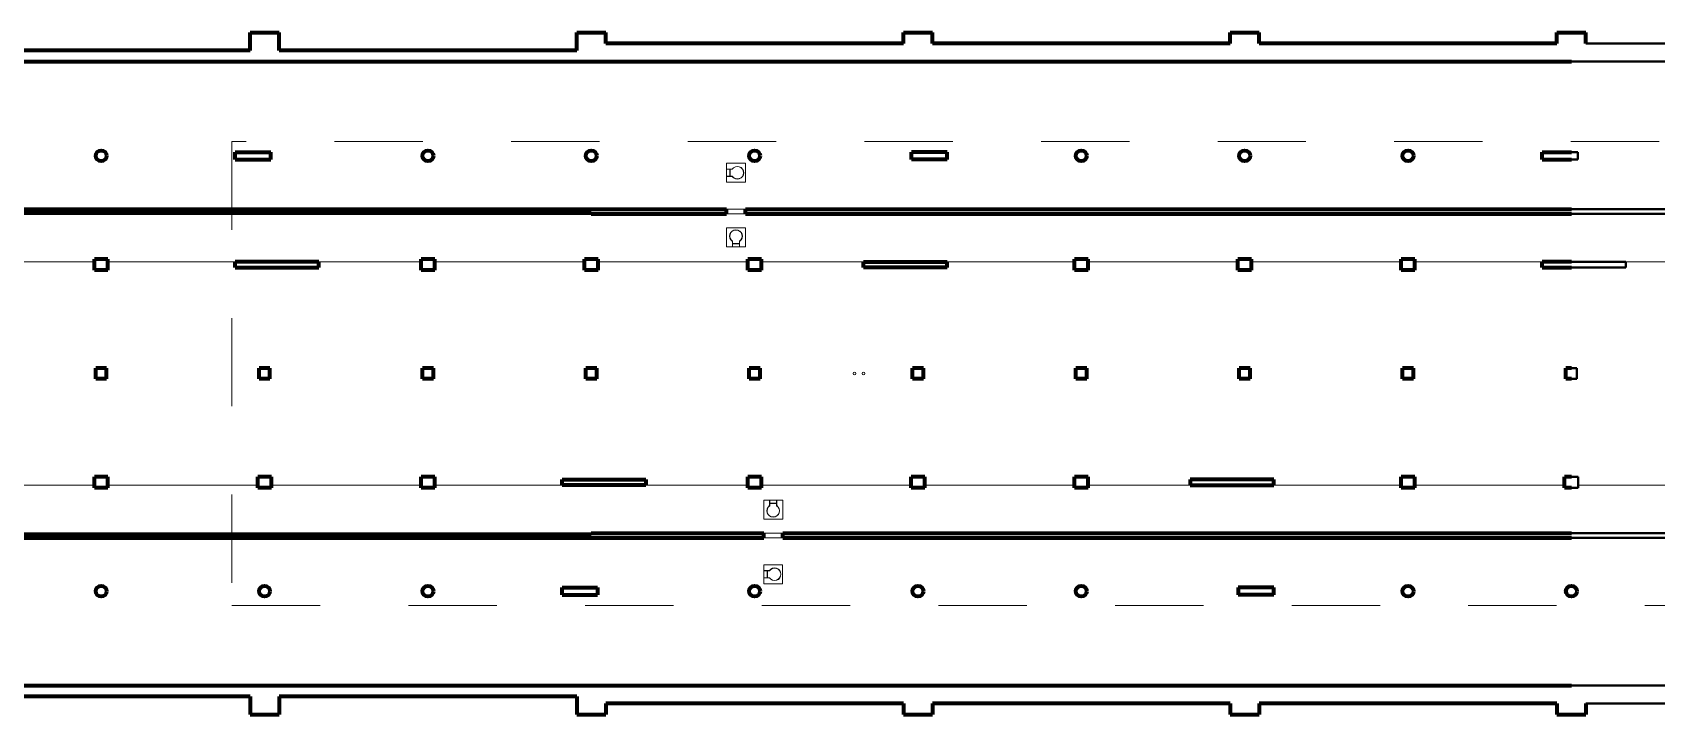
# Model space of a CAD drawing. Header units: metres. Extents: x 1807 to 3745, y 842 to 1968.
# Drawn here: x 3083.2 to 3172.7, y 1403.2 to 1440.8 of the extents above; entities that cross this region are included whole.
import ezdxf

# ---------------------------------------------------------------- set-up
doc = ezdxf.new("R2010")
doc.units = ezdxf.units.M
doc.header["$MEASUREMENT"] = 0
doc.linetypes.add('DGN2', pattern=[9.732586, 4.866293, -4.866293])
doc.layers.add('Level 1', color=7, linetype='Continuous', lineweight=0)

msp = doc.modelspace()

# ---------------------------------------------------------------- linework, layer by layer
at = {"layer": 'Level 1', "color": 7, "linetype": 'Continuous', "lineweight": 70}
for p, q in [((3095.2, 1440.8), (3096.8, 1440.8)), ((3095.2, 1439.8), (3095.2, 1440.8)), ((3096.8, 1439.8), (3096.8, 1440.8)), ((3113.2, 1440.8), (3114.8, 1440.8)), ((3113.2, 1439.8), (3113.2, 1440.8)), ((3114.8, 1440.2), (3114.8, 1440.8)), ((3131.2, 1440.8), (3132.8, 1440.8)), ((3131.2, 1440.2), (3131.2, 1440.8)), ((3132.8, 1440.2), (3132.8, 1440.8)), ((3149.2, 1440.8), (3150.8, 1440.8)), ((3149.2, 1440.2), (3149.2, 1440.8)), ((3150.8, 1440.2), (3150.8, 1440.8)), ((3167.2, 1440.8), (3168.8, 1440.8)), ((3167.2, 1440.2), (3167.2, 1440.8)), ((3168.8, 1440.2), (3168.8, 1440.8)), ((3095.2, 1439.8), (3078.8, 1439.8)), ((3113.2, 1439.8), (3096.8, 1439.8)), ((3131.2, 1440.2), (3114.8, 1440.2)), ((3149.2, 1440.2), (3132.8, 1440.2)), ((3167.2, 1440.2), (3150.8, 1440.2)), ((3060, 1439.2), (3168, 1439.2)), ((3060, 1439.2), (3168, 1439.2)), ((3094.39, 1433.8), (3094.39, 1434.2)), ((3094.39, 1434.2), (3096.35, 1434.2)), ((3094.39, 1433.8), (3096.35, 1433.8)), ((3096.35, 1433.8), (3096.35, 1434.2)), ((3131.65, 1433.8), (3131.65, 1434.2)), ((3133.61, 1434.2), (3131.65, 1434.2)), ((3133.61, 1433.8), (3131.65, 1433.8)), ((3133.61, 1433.8), (3133.61, 1434.2)), ((3166.39, 1433.8), (3166.39, 1434.2)), ((3166.39, 1434.2), (3168, 1434.2)), ((3166.39, 1433.8), (3168, 1433.8)), ((3060, 1431.05), (3121.45, 1431.05)), ((3060, 1430.85), (3114, 1430.85)), ((3114, 1430.8), (3114, 1430.85)), ((3114, 1430.8), (3121.45, 1430.8)), ((3121.45, 1430.8), (3121.45, 1431.05)), ((3122.5, 1430.8), (3122.5, 1431.05)), ((3122.5, 1431.05), (3168, 1431.05)), ((3122.5, 1430.8), (3168, 1430.8)), ((3086.625, 1427.7), (3086.625, 1428.3)), ((3087.375, 1428.3), (3086.625, 1428.3)), ((3087.375, 1427.7), (3087.375, 1428.3)), ((3094.39, 1427.85), (3094.39, 1428.15)), ((3099, 1428.15), (3094.39, 1428.15)), ((3099, 1427.85), (3099, 1428.15)), ((3104.625, 1427.7), (3104.625, 1428.3)), ((3105.375, 1428.3), (3104.625, 1428.3)), ((3105.375, 1427.7), (3105.375, 1428.3)), ((3114.375, 1428.3), (3113.625, 1428.3)), ((3113.625, 1427.7), (3113.625, 1428.3)), ((3114.375, 1427.7), (3114.375, 1428.3)), ((3122.625, 1427.7), (3122.625, 1428.3)), ((3123.375, 1428.3), (3122.625, 1428.3)), ((3123.375, 1427.7), (3123.375, 1428.3)), ((3129, 1427.85), (3129, 1428.15)), ((3129, 1428.15), (3133.61, 1428.15)), ((3133.61, 1427.85), (3133.61, 1428.15)), ((3140.625, 1427.7), (3140.625, 1428.3)), ((3141.375, 1428.3), (3140.625, 1428.3)), ((3141.375, 1427.7), (3141.375, 1428.3)), ((3150.375, 1428.3), (3149.625, 1428.3)), ((3149.625, 1427.7), (3149.625, 1428.3)), ((3150.375, 1427.7), (3150.375, 1428.3)), ((3158.625, 1427.7), (3158.625, 1428.3)), ((3159.375, 1428.3), (3158.625, 1428.3)), ((3159.375, 1427.7), (3159.375, 1428.3)), ((3166.39, 1427.85), (3166.39, 1428.15)), ((3168, 1428.15), (3166.39, 1428.15)), ((3087.375, 1427.7), (3086.625, 1427.7)), ((3094.39, 1427.85), (3099, 1427.85)), ((3105.375, 1427.7), (3104.625, 1427.7)), ((3114.375, 1427.7), (3113.625, 1427.7)), ((3123.375, 1427.7), (3122.625, 1427.7)), ((3133.61, 1427.85), (3129, 1427.85)), ((3141.375, 1427.7), (3140.625, 1427.7)), ((3150.375, 1427.7), (3149.625, 1427.7)), ((3159.375, 1427.7), (3158.625, 1427.7)), ((3166.39, 1427.85), (3168, 1427.85)), ((3086.7, 1421.7), (3086.7, 1422.3)), ((3087.3, 1422.3), (3086.7, 1422.3)), ((3087.3, 1421.7), (3087.3, 1422.3)), ((3095.7, 1421.7), (3095.7, 1422.3)), ((3096.3, 1422.3), (3095.7, 1422.3)), ((3096.3, 1421.7), (3096.3, 1422.3)), ((3104.7, 1421.7), (3104.7, 1422.3)), ((3105.3, 1422.3), (3104.7, 1422.3)), ((3105.3, 1421.7), (3105.3, 1422.3)), ((3113.7, 1421.7), (3113.7, 1422.3)), ((3114.3, 1422.3), (3113.7, 1422.3)), ((3114.3, 1421.7), (3114.3, 1422.3)), ((3122.7, 1421.7), (3122.7, 1422.3)), ((3123.3, 1422.3), (3122.7, 1422.3)), ((3123.3, 1421.7), (3123.3, 1422.3)), ((3131.7, 1421.7), (3131.7, 1422.3)), ((3132.3, 1422.3), (3131.7, 1422.3)), ((3132.3, 1421.7), (3132.3, 1422.3)), ((3140.7, 1421.7), (3140.7, 1422.3)), ((3141.3, 1422.3), (3140.7, 1422.3)), ((3141.3, 1421.7), (3141.3, 1422.3)), ((3149.7, 1421.7), (3149.7, 1422.3)), ((3150.3, 1422.3), (3149.7, 1422.3)), ((3150.3, 1421.7), (3150.3, 1422.3)), ((3158.7, 1421.7), (3158.7, 1422.3)), ((3159.3, 1422.3), (3158.7, 1422.3)), ((3159.3, 1421.7), (3159.3, 1422.3)), ((3167.7, 1421.7), (3167.7, 1422.3)), ((3168, 1422.3), (3167.7, 1422.3)), ((3087.3, 1421.7), (3086.7, 1421.7)), ((3096.3, 1421.7), (3095.7, 1421.7)), ((3105.3, 1421.7), (3104.7, 1421.7)), ((3114.3, 1421.7), (3113.7, 1421.7)), ((3123.3, 1421.7), (3122.7, 1421.7)), ((3132.3, 1421.7), (3131.7, 1421.7)), ((3141.3, 1421.7), (3140.7, 1421.7)), ((3150.3, 1421.7), (3149.7, 1421.7)), ((3159.3, 1421.7), (3158.7, 1421.7)), ((3168, 1421.7), (3167.7, 1421.7)), ((3087.375, 1416.3), (3086.625, 1416.3)), ((3086.625, 1415.7), (3086.625, 1416.3)), ((3087.375, 1415.7), (3086.625, 1415.7)), ((3087.375, 1415.7), (3087.375, 1416.3)), ((3095.625, 1415.7), (3095.625, 1416.3)), ((3096.375, 1416.3), (3095.625, 1416.3)), ((3096.375, 1415.7), (3095.625, 1415.7)), ((3096.375, 1415.7), (3096.375, 1416.3)), ((3105.375, 1416.3), (3104.625, 1416.3)), ((3104.625, 1415.7), (3104.625, 1416.3)), ((3105.375, 1415.7), (3104.625, 1415.7)), ((3105.375, 1415.7), (3105.375, 1416.3)), ((3112.39, 1415.85), (3112.39, 1416.15)), ((3112.39, 1416.15), (3117, 1416.15)), ((3117, 1415.85), (3112.39, 1415.85)), ((3117, 1416.15), (3117, 1415.85)), ((3123.375, 1416.3), (3122.625, 1416.3)), ((3122.625, 1415.7), (3122.625, 1416.3)), ((3123.375, 1415.7), (3122.625, 1415.7)), ((3123.375, 1415.7), (3123.375, 1416.3)), ((3131.625, 1415.7), (3131.625, 1416.3)), ((3132.375, 1416.3), (3131.625, 1416.3)), ((3132.375, 1415.7), (3131.625, 1415.7)), ((3132.375, 1415.7), (3132.375, 1416.3)), ((3141.375, 1416.3), (3140.625, 1416.3)), ((3140.625, 1415.7), (3140.625, 1416.3)), ((3141.375, 1415.7), (3140.625, 1415.7)), ((3141.375, 1415.7), (3141.375, 1416.3)), ((3151.61, 1416.15), (3147, 1416.15)), ((3147, 1416.15), (3147, 1415.85)), ((3147, 1415.85), (3151.61, 1415.85)), ((3151.61, 1415.85), (3151.61, 1416.15)), ((3159.375, 1416.3), (3158.625, 1416.3)), ((3158.625, 1415.7), (3158.625, 1416.3)), ((3159.375, 1415.7), (3158.625, 1415.7)), ((3159.375, 1415.7), (3159.375, 1416.3)), ((3167.625, 1415.7), (3167.625, 1416.3)), ((3168, 1416.3), (3167.625, 1416.3)), ((3168, 1415.7), (3167.625, 1415.7)), ((3060, 1413.15), (3114, 1413.15)), ((3060, 1412.95), (3123.5, 1412.95)), ((3114, 1413.2), (3123.5, 1413.2)), ((3114, 1413.15), (3114, 1413.2)), ((3123.5, 1412.95), (3123.5, 1413.2)), ((3124.55, 1412.95), (3124.55, 1413.2)), ((3124.55, 1413.2), (3168, 1413.2)), ((3124.55, 1412.95), (3168, 1412.95)), ((3112.39, 1409.8), (3112.39, 1410.2)), ((3112.39, 1410.2), (3114.35, 1410.2)), ((3114.35, 1410.2), (3114.35, 1409.8)), ((3149.65, 1410.2), (3149.65, 1409.8)), ((3151.61, 1410.2), (3149.65, 1410.2)), ((3151.61, 1409.8), (3151.61, 1410.2)), ((3112.39, 1409.8), (3114.35, 1409.8)), ((3151.61, 1409.8), (3149.65, 1409.8)), ((3060, 1404.8), (3168, 1404.8)), ((3060, 1404.8), (3168, 1404.8)), ((3095.2, 1404.2), (3078.8, 1404.2)), ((3095.2, 1404.2), (3095.2, 1403.2)), ((3096.8, 1404.2), (3096.8, 1403.2)), ((3113.2, 1404.2), (3096.8, 1404.2)), ((3113.2, 1404.2), (3113.2, 1403.2)), ((3095.2, 1403.2), (3096.8, 1403.2)), ((3113.2, 1403.2), (3114.8, 1403.2)), ((3131.2, 1403.8), (3114.8, 1403.8)), ((3114.8, 1403.8), (3114.8, 1403.2)), ((3131.2, 1403.8), (3131.2, 1403.2)), ((3131.2, 1403.2), (3132.8, 1403.2)), ((3132.8, 1403.8), (3132.8, 1403.2)), ((3149.2, 1403.8), (3132.8, 1403.8)), ((3149.2, 1403.8), (3149.2, 1403.2)), ((3149.2, 1403.2), (3150.8, 1403.2)), ((3150.8, 1403.8), (3150.8, 1403.2)), ((3167.2, 1403.8), (3150.8, 1403.8)), ((3167.2, 1403.8), (3167.2, 1403.2)), ((3167.2, 1403.2), (3168.8, 1403.2)), ((3168.8, 1403.8), (3168.8, 1403.2))]:
    msp.add_line(p, q, dxfattribs=at)
at = {"layer": 'Level 1', "color": 7, "linetype": 'Continuous', "lineweight": 40}
for p, q in [((3176.5, 1440.2), (3168.8, 1440.2)), ((3166.463, 1439.2), (3243.25, 1439.2)), ((3166.463, 1439.2), (3243.25, 1439.2)), ((3168, 1434.2), (3168.35, 1434.2)), ((3168, 1433.8), (3168.35, 1433.8)), ((3168.35, 1433.8), (3168.35, 1434.2)), ((3242.5, 1431.05), (3122.5, 1431.05)), ((3255.012, 1430.8), (3122.5, 1430.8)), ((3254.838, 1431.05), (3168.65, 1431.05)), ((3171, 1428.15), (3168, 1428.15)), ((3171, 1427.85), (3171, 1428.15)), ((3168, 1427.85), (3171, 1427.85)), ((3168.3, 1422.3), (3168, 1422.3)), ((3168.3, 1421.7), (3168.3, 1422.3)), ((3168.3, 1421.7), (3168, 1421.7)), ((3168.375, 1416.3), (3168, 1416.3)), ((3168.375, 1415.7), (3168, 1415.7)), ((3168.375, 1415.7), (3168.375, 1416.3)), ((3255.012, 1413.2), (3124.55, 1413.2)), ((3254.838, 1412.95), (3124.55, 1412.95)), ((3166.463, 1404.8), (3243.25, 1404.8)), ((3166.463, 1404.8), (3243.25, 1404.8)), ((3176.5, 1403.8), (3168.8, 1403.8))]:
    msp.add_line(p, q, dxfattribs=at)
at = {"layer": 'Level 1', "color": 7, "linetype": 'Continuous', "lineweight": 13}
for p, q in [((2672.7, 1439.2), (3243.25, 1439.2)), ((2672.7, 1404.8), (3243.25, 1404.8))]:
    msp.add_line(p, q, dxfattribs=at)
at = {"layer": 'Level 1', "color": 7, "linetype": 'DGN2', "lineweight": 0}
for p, q in [((3250.705, 1434.79), (3094.195, 1434.79)), ((3094.195, 1434.79), (3094.195, 1409.21)), ((3121.459, 1432.541), (3121.459, 1433.591)), ((3121.459, 1433.591), (3122.491, 1433.591)), ((3122.491, 1433.591), (3122.491, 1432.541)), ((3122.491, 1432.541), (3121.459, 1432.541)), ((3121.45, 1430.025), (3122.5, 1430.025)), ((3121.45, 1428.975), (3121.45, 1430.025)), ((3122.5, 1430.025), (3122.5, 1428.975)), ((3122.5, 1428.975), (3121.45, 1428.975)), ((3123.5, 1413.975), (3123.5, 1415.025)), ((3123.5, 1415.025), (3124.55, 1415.025)), ((3124.55, 1415.025), (3124.55, 1413.975)), ((3124.55, 1413.975), (3123.5, 1413.975)), ((3123.509, 1410.409), (3123.509, 1411.459)), ((3123.509, 1411.459), (3124.541, 1411.459)), ((3124.541, 1411.459), (3124.541, 1410.409)), ((3124.541, 1410.409), (3123.509, 1410.409)), ((3094.195, 1409.21), (3250.705, 1409.21))]:
    msp.add_line(p, q, dxfattribs=at)
at = {"layer": 'Level 1', "color": 7, "linetype": 'Continuous', "lineweight": 0}
for p, q in [((3121.767, 1433.266), (3121.459, 1433.266)), ((3121.459, 1433.256), (3121.459, 1433.266)), ((3121.772, 1433.256), (3121.459, 1433.256)), ((3121.772, 1432.876), (3121.459, 1432.876)), ((3121.459, 1432.866), (3121.459, 1432.876)), ((3121.767, 1432.866), (3121.459, 1432.866)), ((3121.659, 1433.266), (3121.629, 1433.266)), ((3121.629, 1433.266), (3121.629, 1433.256)), ((3121.629, 1433.256), (3121.659, 1433.256)), ((3121.629, 1432.866), (3121.629, 1432.876)), ((3121.629, 1432.876), (3121.659, 1432.876)), ((3121.659, 1432.866), (3121.629, 1432.866)), ((3121.634, 1433.256), (3121.634, 1432.876)), ((3121.654, 1433.256), (3121.654, 1432.876)), ((3121.659, 1433.256), (3121.659, 1433.266)), ((3121.659, 1432.876), (3121.659, 1432.866)), ((3121.45, 1431.05), (3122.5, 1431.05)), ((3122.5, 1430.8), (3121.45, 1430.8)), ((3121.775, 1429.283), (3121.775, 1428.975)), ((3121.785, 1429.175), (3121.775, 1429.175)), ((3121.775, 1429.175), (3121.775, 1429.145)), ((3121.775, 1429.145), (3121.785, 1429.145)), ((3121.785, 1428.975), (3121.775, 1428.975)), ((3121.785, 1429.288), (3121.785, 1428.975)), ((3121.785, 1429.145), (3121.785, 1429.175)), ((3121.785, 1429.17), (3122.165, 1429.17)), ((3121.785, 1429.15), (3122.165, 1429.15)), ((3122.165, 1429.288), (3122.165, 1428.975)), ((3122.165, 1429.175), (3122.175, 1429.175)), ((3122.165, 1429.145), (3122.165, 1429.175)), ((3122.175, 1429.145), (3122.165, 1429.145)), ((3122.175, 1428.975), (3122.165, 1428.975)), ((3122.175, 1429.283), (3122.175, 1428.975)), ((3122.175, 1429.175), (3122.175, 1429.145)), ((3078.375, 1428.15), (3086.625, 1428.15)), ((3087.375, 1428.15), (3094.39, 1428.15)), ((3099, 1428.15), (3104.625, 1428.15)), ((3105.375, 1428.15), (3113.625, 1428.15)), ((3114.375, 1428.15), (3122.625, 1428.15)), ((3123.375, 1428.15), (3129, 1428.15)), ((3133.61, 1428.15), (3140.625, 1428.15)), ((3141.375, 1428.15), (3149.625, 1428.15)), ((3150.375, 1428.15), (3158.625, 1428.15)), ((3159.375, 1428.15), (3166.39, 1428.15)), ((3166.39, 1428.15), (3176.625, 1428.15)), ((3079.61, 1415.85), (3086.625, 1415.85)), ((3087.375, 1415.85), (3095.625, 1415.85)), ((3096.375, 1415.85), (3104.625, 1415.85)), ((3105.375, 1415.85), (3112.39, 1415.85)), ((3117, 1415.85), (3122.625, 1415.85)), ((3123.375, 1415.85), (3131.625, 1415.85)), ((3132.375, 1415.85), (3140.625, 1415.85)), ((3141.375, 1415.85), (3147, 1415.85)), ((3151.61, 1415.85), (3158.625, 1415.85)), ((3159.375, 1415.85), (3167.625, 1415.85)), ((3168.375, 1415.85), (3176.625, 1415.85)), ((3123.825, 1414.717), (3123.825, 1415.025)), ((3123.825, 1415.025), (3123.835, 1415.025)), ((3123.825, 1414.825), (3123.825, 1414.855)), ((3123.825, 1414.855), (3123.835, 1414.855)), ((3123.835, 1414.825), (3123.825, 1414.825)), ((3123.835, 1414.712), (3123.835, 1415.025)), ((3123.835, 1414.855), (3123.835, 1414.825)), ((3124.215, 1414.85), (3123.835, 1414.85)), ((3124.215, 1414.83), (3123.835, 1414.83)), ((3124.215, 1414.712), (3124.215, 1415.025)), ((3124.215, 1415.025), (3124.225, 1415.025)), ((3124.225, 1414.855), (3124.215, 1414.855)), ((3124.215, 1414.855), (3124.215, 1414.825)), ((3124.215, 1414.825), (3124.225, 1414.825)), ((3124.225, 1414.717), (3124.225, 1415.025)), ((3124.225, 1414.825), (3124.225, 1414.855)), ((3123.5, 1413.2), (3124.55, 1413.2)), ((3123.5, 1412.95), (3124.55, 1412.95)), ((3123.817, 1411.134), (3123.509, 1411.134)), ((3123.509, 1411.124), (3123.509, 1411.134)), ((3123.822, 1411.124), (3123.509, 1411.124)), ((3123.709, 1411.134), (3123.679, 1411.134)), ((3123.679, 1411.134), (3123.679, 1411.124)), ((3123.679, 1411.124), (3123.709, 1411.124)), ((3123.684, 1411.124), (3123.684, 1410.744)), ((3123.704, 1411.124), (3123.704, 1410.744)), ((3123.709, 1411.124), (3123.709, 1411.134)), ((3123.822, 1410.744), (3123.509, 1410.744)), ((3123.509, 1410.734), (3123.509, 1410.744)), ((3123.817, 1410.734), (3123.509, 1410.734)), ((3123.679, 1410.734), (3123.679, 1410.744)), ((3123.679, 1410.744), (3123.709, 1410.744)), ((3123.709, 1410.734), (3123.679, 1410.734)), ((3123.709, 1410.744), (3123.709, 1410.734))]:
    msp.add_line(p, q, dxfattribs=at)
at = {"layer": 'Level 1', "color": 7, "linetype": 'Continuous', "lineweight": 70}
for centre in [(3087, 1434), (3105, 1434), (3114, 1434), (3123, 1434), (3141, 1434), (3150, 1434), (3159, 1434), (3087, 1410), (3096, 1410), (3105, 1410), (3123, 1410), (3132, 1410), (3141, 1410), (3159, 1410), (3168, 1410)]:
    msp.add_circle(centre, 0.3, dxfattribs=at)
at = {"layer": 'Level 1', "color": 7, "linetype": 'Continuous', "lineweight": 13}
for centre in [(3128.5, 1422), (3129, 1422)]:
    msp.add_circle(centre, 0.075, dxfattribs=at)
at = {"layer": 'Level 1', "color": 7, "linetype": 'Continuous', "lineweight": 0}
for centre, radius, start, end in [((3122.054, 1433.066), 0.35, 214.84973, 145.15009), ((3122.054, 1433.066), 0.34, 213.97447, 146.02552), ((3121.975, 1429.57), 0.35, 304.84973, 235.15009), ((3121.975, 1429.57), 0.34, 303.97448, 236.02552), ((3124.025, 1414.43), 0.35, 124.84973, 55.15009), ((3124.025, 1414.43), 0.34, 123.97448, 56.02552), ((3124.104, 1410.934), 0.35, 214.84973, 145.15009), ((3124.104, 1410.934), 0.34, 213.97448, 146.02552)]:
    msp.add_arc(centre, radius, start, end, dxfattribs=at)

doc.saveas('drawing.dxf')
